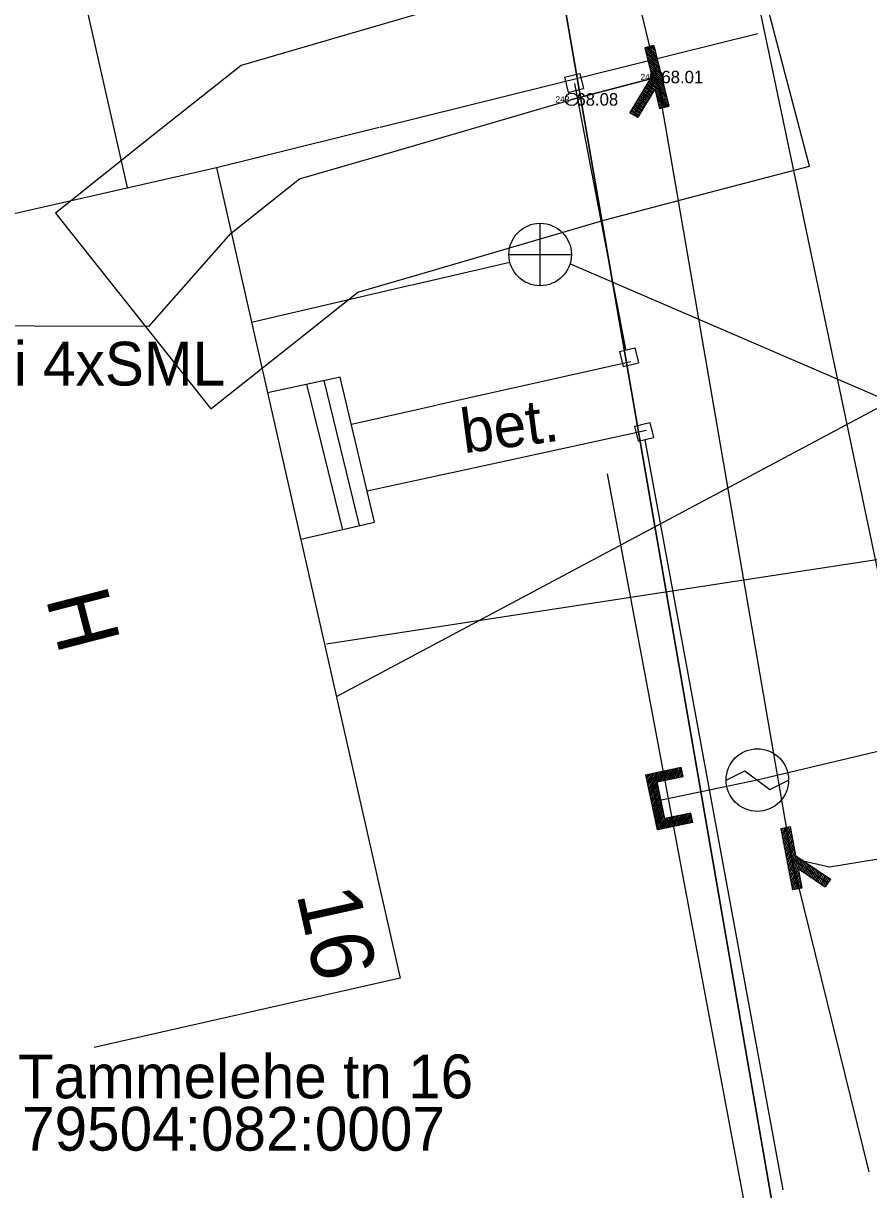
# Model space of a CAD drawing. Extents: x 657302 to 659073, y 6470576 to 6472205.
# Drawn here: x 657784.16 to 657797.69, y 6471048.6 to 6471067.25 of the extents above; entities that cross this region are included whole.
import ezdxf

# ---------------------------------------------------------------- set-up
doc = ezdxf.new("R2010")
doc.units = 0
for name, color, linetype in [('AED', 7, 'Continuous'), ('GKAEV', 7, 'Continuous'), ('GTRASS', 7, 'Continuous'), ('HALJASTUS', 7, 'Continuous'), ('HOONE', 7, 'Continuous'), ('HOONEDET', 7, 'Continuous'), ('KKAEV', 7, 'Continuous'), ('KTRASS', 7, 'Continuous'), ('MOOTKORG-EH2000', 7, 'Continuous'), ('MOOTMPUNKT', 7, 'Continuous'), ('MOOTNR', 7, 'Continuous'), ('MOOTPIIR', 7, 'Continuous'), ('MPOHULIIN', 7, 'Continuous'), ('PIIR', 7, 'Continuous'), ('SITRASS', 7, 'Continuous'), ('TEE', 7, 'Continuous'), ('VTRASS', 7, 'Continuous')]:
    doc.layers.add(name, color=color, linetype=linetype)

msp = doc.modelspace()

# ---------------------------------------------------------------- linework, layer by layer
at = {"layer": 'AED'}
for p, q in [((657792.819, 6471066.386), (657793.062, 6471066.445)), ((657793.062, 6471066.445), (657793.121, 6471066.202)), ((657792.819, 6471066.386), (657792.878, 6471066.143)), ((657792.878, 6471066.143), (657793.121, 6471066.202)), ((657793.699, 6471062.001), (657793.942, 6471062.059)), ((657793.699, 6471062.001), (657793.758, 6471061.758)), ((657793.942, 6471062.059), (657794.001, 6471061.816)), ((657793.758, 6471061.758), (657794.001, 6471061.816)), ((657793.939, 6471060.807), (657794.182, 6471060.866)), ((657794.182, 6471060.866), (657794.241, 6471060.623)), ((657793.939, 6471060.807), (657793.998, 6471060.564)), ((657793.998, 6471060.564), (657794.241, 6471060.623))]:
    msp.add_line(p, q, dxfattribs=at)
for points in [[(657793.798, 6471062.037), (657792.987, 6471066.283)], [(657796.32, 6471048.598), (657794.112, 6471060.585)]]:
    msp.add_lwpolyline(points, dxfattribs=at)
at = {"layer": 'GKAEV'}
for p, q in [((657795.404, 6471055.147), (657795.704, 6471055.297)), ((657795.704, 6471055.297), (657796.104, 6471054.997)), ((657796.104, 6471054.997), (657796.404, 6471055.147))]:
    msp.add_line(p, q, dxfattribs=at)
msp.add_circle((657795.904, 6471055.147), 0.5, dxfattribs=at)
at = {"layer": 'GTRASS'}
for p, q in [((657794.123, 6471055.233), (657794.685, 6471055.351)), ((657794.131, 6471055.194), (657794.162, 6471055.241)), ((657794.138, 6471055.159), (657794.196, 6471055.248)), ((657794.146, 6471055.124), (657794.231, 6471055.255)), ((657794.153, 6471055.09), (657794.265, 6471055.263)), ((657794.16, 6471055.055), (657794.3, 6471055.27)), ((657794.168, 6471055.02), (657794.334, 6471055.277)), ((657794.175, 6471054.986), (657794.369, 6471055.285)), ((657794.182, 6471054.951), (657794.403, 6471055.292)), ((657794.212, 6471055.175), (657794.701, 6471055.278)), ((657794.323, 6471055.122), (657794.438, 6471055.299)), ((657794.357, 6471055.129), (657794.472, 6471055.306)), ((657794.392, 6471055.136), (657794.507, 6471055.314)), ((657794.426, 6471055.143), (657794.541, 6471055.321)), ((657794.461, 6471055.151), (657794.576, 6471055.328)), ((657794.495, 6471055.158), (657794.61, 6471055.336)), ((657794.53, 6471055.165), (657794.645, 6471055.343)), ((657794.564, 6471055.173), (657794.679, 6471055.35)), ((657794.599, 6471055.18), (657794.691, 6471055.323)), ((657794.633, 6471055.187), (657794.699, 6471055.288)), ((657794.668, 6471055.194), (657794.706, 6471055.254)), ((657794.716, 6471055.205), (657794.685, 6471055.351)), ((657794.309, 6471054.352), (657794.123, 6471055.233)), ((657794.124, 6471055.228), (657794.127, 6471055.234)), ((657794.19, 6471054.916), (657794.305, 6471055.095)), ((657794.197, 6471054.882), (657794.313, 6471055.06)), ((657794.367, 6471054.441), (657794.212, 6471055.175)), ((657794.301, 6471055.117), (657794.716, 6471055.205)), ((657794.425, 6471054.53), (657794.301, 6471055.117)), ((657794.702, 6471055.202), (657794.713, 6471055.219)), ((657794.204, 6471054.847), (657794.32, 6471055.025)), ((657794.212, 6471054.812), (657794.327, 6471054.991)), ((657794.219, 6471054.778), (657794.335, 6471054.956)), ((657794.226, 6471054.743), (657794.342, 6471054.921)), ((657794.234, 6471054.708), (657794.349, 6471054.887)), ((657794.241, 6471054.674), (657794.357, 6471054.852)), ((657794.248, 6471054.639), (657794.364, 6471054.817)), ((657794.256, 6471054.604), (657794.371, 6471054.783)), ((657794.263, 6471054.57), (657794.378, 6471054.748)), ((657794.27, 6471054.535), (657794.386, 6471054.713)), ((657794.278, 6471054.5), (657794.393, 6471054.679)), ((657794.285, 6471054.465), (657794.4, 6471054.644)), ((657794.292, 6471054.431), (657794.408, 6471054.609)), ((657794.299, 6471054.396), (657794.415, 6471054.575)), ((657794.307, 6471054.361), (657794.422, 6471054.54)), ((657794.334, 6471054.357), (657794.449, 6471054.535)), ((657794.856, 6471054.544), (657794.367, 6471054.441)), ((657794.369, 6471054.365), (657794.484, 6471054.542)), ((657794.403, 6471054.372), (657794.518, 6471054.55)), ((657794.84, 6471054.618), (657794.425, 6471054.53)), ((657794.438, 6471054.379), (657794.553, 6471054.557)), ((657794.472, 6471054.387), (657794.587, 6471054.564)), ((657794.507, 6471054.394), (657794.622, 6471054.571)), ((657794.541, 6471054.401), (657794.656, 6471054.579)), ((657794.576, 6471054.408), (657794.691, 6471054.586)), ((657794.61, 6471054.416), (657794.725, 6471054.593)), ((657794.645, 6471054.423), (657794.76, 6471054.601)), ((657794.679, 6471054.43), (657794.794, 6471054.608)), ((657794.714, 6471054.438), (657794.829, 6471054.615)), ((657794.748, 6471054.445), (657794.845, 6471054.595)), ((657794.783, 6471054.452), (657794.853, 6471054.56)), ((657794.817, 6471054.459), (657794.86, 6471054.525)), ((657794.871, 6471054.471), (657794.84, 6471054.618)), ((657794.871, 6471054.471), (657794.309, 6471054.352)), ((657794.852, 6471054.467), (657794.867, 6471054.491))]:
    msp.add_line(p, q, dxfattribs=at)
msp.add_lwpolyline([(657804.24, 6471057.121), (657795.904, 6471055.147), (657794.289, 6471054.808)], dxfattribs=at)
at = {"layer": 'HALJASTUS'}
msp.add_lwpolyline([(657795.685, 6471048.465), (657793.506, 6471060.044)], dxfattribs=at)
at = {"layer": 'HOONE'}
for points in [[(657780.859, 6471067.085), (657785.05, 6471068.04), (657785.82, 6471064.62)], [(657781.969, 6471063.741), (657787.25, 6471064.94), (657790.19, 6471051.98), (657785.297, 6471050.87)], [(657788.602, 6471058.997), (657789.78, 6471059.27), (657789.23, 6471061.59), (657788.066, 6471061.339)]]:
    msp.add_lwpolyline(points, dxfattribs=at)
at = {"layer": 'HOONEDET'}
for points in [[(657789.271, 6471059.148), (657788.699, 6471061.476)], [(657789.541, 6471059.215), (657788.972, 6471061.533)]]:
    msp.add_lwpolyline(points, dxfattribs=at)
at = {"layer": 'KKAEV'}
for p, q in [((657792.43, 6471063.05), (657792.43, 6471064.05)), ((657791.93, 6471063.55), (657792.93, 6471063.55))]:
    msp.add_line(p, q, dxfattribs=at)
msp.add_circle((657792.43, 6471063.55), 0.5, dxfattribs=at)
at = {"layer": 'KTRASS'}
for points in [[(657790.384, 6471063.066), (657791.945, 6471063.428)], [(657792.901, 6471063.406), (657798.748, 6471060.888)], [(657787.81, 6471062.47), (657790.373, 6471063.064)]]:
    msp.add_lwpolyline(points, dxfattribs=at)
at = {"layer": 'MOOTMPUNKT'}
for centre in [(657794.295, 6471066.388), (657792.935, 6471066.03)]:
    msp.add_circle(centre, 0.1, dxfattribs=at)
at = {"layer": 'MOOTPIIR'}
msp.add_lwpolyline([(657790.492, 6471067.455), (657790.505, 6471067.403), (657789.385, 6471067.076), (657787.645, 6471066.571), (657786.24, 6471065.456), (657784.674, 6471064.212), (657787.162, 6471061.08), (657788.728, 6471062.324), (657789.515, 6471062.949), (657790.504, 6471063.235), (657793.47, 6471064.103), (657794.804, 6471064.454), (657796.738, 6471064.963), (657795.72, 6471068.831), (657793.786, 6471068.322), (657792.426, 6471067.964), (657792.4, 6471067.957)], close=True, dxfattribs=at)
at = {"layer": 'MPOHULIIN'}
msp.add_lwpolyline([(657803.991, 6471064.377), (657789.164, 6471056.478)], dxfattribs=at)
at = {"layer": 'PIIR'}
for points in [[(657813.81, 6471023.33), (657818.55, 6471001.96), (657807.04, 6470999.43), (657801.6, 6471023.83), (657796.17, 6471048.23), (657791.82, 6471073.3), (657789.39, 6471077.44), (657787.12, 6471082.05), (657781.58, 6471106.63), (657776.04, 6471131.21), (657770.75, 6471154.66), (657785.79, 6471156.33), (657792.86, 6471124.97), (657797.24, 6471105.36), (657801.76, 6471085.33), (657805.95, 6471063.75), (657809.63, 6471044.78)], [(657796.17, 6471048.23), (657772.75, 6471043.01), (657766.21, 6471072.29), (657789.39, 6471077.44), (657791.82, 6471073.3)]]:
    msp.add_lwpolyline(points, close=True, dxfattribs=at)
at = {"layer": 'SITRASS'}
for p, q in [((657794.249, 6471066.892), (657794.104, 6471066.856)), ((657794.104, 6471066.856), (657794.215, 6471066.4)), ((657794.303, 6471066.671), (657794.109, 6471066.835)), ((657794.293, 6471066.712), (657794.118, 6471066.859)), ((657794.283, 6471066.753), (657794.148, 6471066.867)), ((657794.176, 6471066.874), (657794.414, 6471065.902)), ((657794.273, 6471066.794), (657794.178, 6471066.874)), ((657794.263, 6471066.835), (657794.208, 6471066.882)), ((657794.253, 6471066.877), (657794.238, 6471066.889)), ((657794.249, 6471066.892), (657794.486, 6471065.92)), ((657794.313, 6471066.629), (657794.119, 6471066.793)), ((657794.323, 6471066.588), (657794.129, 6471066.752)), ((657794.333, 6471066.547), (657794.139, 6471066.711)), ((657794.343, 6471066.506), (657794.149, 6471066.67)), ((657794.353, 6471066.465), (657794.159, 6471066.629)), ((657794.364, 6471066.423), (657794.169, 6471066.588)), ((657794.374, 6471066.382), (657794.179, 6471066.546)), ((657794.384, 6471066.341), (657794.189, 6471066.505)), ((657794.394, 6471066.3), (657794.199, 6471066.464)), ((657794.215, 6471066.4), (657793.864, 6471065.823)), ((657794.295, 6471066.388), (657793.928, 6471065.784)), ((657794.246, 6471066.163), (657794.13, 6471066.261)), ((657794.259, 6471066.184), (657794.143, 6471066.282)), ((657794.454, 6471066.053), (657794.156, 6471066.304)), ((657794.444, 6471066.094), (657794.169, 6471066.326)), ((657794.434, 6471066.135), (657794.182, 6471066.347)), ((657794.424, 6471066.176), (657794.196, 6471066.369)), ((657794.404, 6471066.259), (657794.209, 6471066.423)), ((657794.414, 6471066.218), (657794.209, 6471066.391)), ((657794.265, 6471066.194), (657793.992, 6471065.745)), ((657794.128, 6471065.968), (657794.012, 6471066.066)), ((657794.141, 6471065.99), (657794.025, 6471066.088)), ((657794.154, 6471066.011), (657794.038, 6471066.109)), ((657794.167, 6471066.033), (657794.051, 6471066.131)), ((657794.18, 6471066.055), (657794.064, 6471066.153)), ((657794.193, 6471066.076), (657794.077, 6471066.174)), ((657794.207, 6471066.098), (657794.091, 6471066.196)), ((657794.22, 6471066.12), (657794.104, 6471066.218)), ((657794.233, 6471066.141), (657794.117, 6471066.239)), ((657794.265, 6471066.194), (657794.341, 6471065.884)), ((657794.464, 6471066.012), (657794.27, 6471066.176)), ((657794.474, 6471065.97), (657794.28, 6471066.134)), ((657794.484, 6471065.929), (657794.29, 6471066.093)), ((657794.01, 6471065.774), (657793.893, 6471065.871)), ((657794.023, 6471065.795), (657793.907, 6471065.893)), ((657794.036, 6471065.817), (657793.92, 6471065.915)), ((657794.049, 6471065.838), (657793.933, 6471065.936)), ((657794.062, 6471065.86), (657793.946, 6471065.958)), ((657794.075, 6471065.882), (657793.959, 6471065.98)), ((657794.088, 6471065.903), (657793.972, 6471066.001)), ((657794.101, 6471065.925), (657793.985, 6471066.023)), ((657794.115, 6471065.947), (657793.999, 6471066.045)), ((657794.463, 6471065.914), (657794.3, 6471066.052)), ((657794.433, 6471065.907), (657794.31, 6471066.011)), ((657794.403, 6471065.9), (657794.32, 6471065.97)), ((657794.373, 6471065.892), (657794.33, 6471065.928)), ((657794.343, 6471065.885), (657794.34, 6471065.887)), ((657794.341, 6471065.884), (657794.486, 6471065.92)), ((657793.864, 6471065.823), (657793.992, 6471065.745)), ((657793.9, 6471065.801), (657793.867, 6471065.828)), ((657793.996, 6471065.752), (657793.88, 6471065.85)), ((657796.281, 6471054.374), (657796.429, 6471054.402)), ((657796.281, 6471054.374), (657796.469, 6471053.392)), ((657796.284, 6471054.359), (657796.292, 6471054.376)), ((657796.292, 6471054.318), (657796.323, 6471054.382)), ((657796.3, 6471054.276), (657796.353, 6471054.388)), ((657796.308, 6471054.234), (657796.384, 6471054.394)), ((657796.316, 6471054.193), (657796.414, 6471054.4)), ((657796.324, 6471054.151), (657796.433, 6471054.381)), ((657796.332, 6471054.109), (657796.441, 6471054.339)), ((657796.355, 6471054.388), (657796.543, 6471053.406)), ((657796.429, 6471054.402), (657796.517, 6471053.942)), ((657796.34, 6471054.068), (657796.449, 6471054.298)), ((657796.348, 6471054.026), (657796.457, 6471054.256)), ((657796.356, 6471053.984), (657796.465, 6471054.214)), ((657796.364, 6471053.943), (657796.473, 6471054.173)), ((657796.372, 6471053.901), (657796.481, 6471054.131)), ((657796.38, 6471053.859), (657796.489, 6471054.089)), ((657796.388, 6471053.818), (657796.496, 6471054.048)), ((657796.396, 6471053.776), (657796.504, 6471054.006)), ((657796.404, 6471053.734), (657796.512, 6471053.964)), ((657796.411, 6471053.693), (657796.526, 6471053.935)), ((657796.517, 6471053.942), (657797.076, 6471053.562)), ((657796.419, 6471053.651), (657796.547, 6471053.921)), ((657796.427, 6471053.609), (657796.568, 6471053.907)), ((657796.435, 6471053.568), (657796.589, 6471053.893)), ((657796.443, 6471053.526), (657796.61, 6471053.878)), ((657796.449, 6471053.897), (657797.034, 6471053.5)), ((657796.566, 6471053.727), (657796.631, 6471053.864)), ((657796.587, 6471053.713), (657796.652, 6471053.85)), ((657796.608, 6471053.698), (657796.673, 6471053.836)), ((657796.629, 6471053.684), (657796.694, 6471053.821)), ((657796.65, 6471053.67), (657796.715, 6471053.807)), ((657796.671, 6471053.656), (657796.736, 6471053.793)), ((657796.691, 6471053.642), (657796.756, 6471053.779)), ((657796.712, 6471053.627), (657796.777, 6471053.765)), ((657796.733, 6471053.613), (657796.798, 6471053.75)), ((657796.451, 6471053.484), (657796.56, 6471053.714)), ((657796.459, 6471053.443), (657796.568, 6471053.673)), ((657796.467, 6471053.401), (657796.576, 6471053.631)), ((657796.493, 6471053.397), (657796.584, 6471053.589)), ((657796.556, 6471053.733), (657796.992, 6471053.438)), ((657796.556, 6471053.733), (657796.616, 6471053.42)), ((657796.754, 6471053.599), (657796.819, 6471053.736)), ((657796.775, 6471053.585), (657796.84, 6471053.722)), ((657796.796, 6471053.57), (657796.861, 6471053.708)), ((657796.817, 6471053.556), (657796.882, 6471053.693)), ((657796.838, 6471053.542), (657796.903, 6471053.679)), ((657796.859, 6471053.528), (657796.924, 6471053.665)), ((657796.88, 6471053.514), (657796.945, 6471053.651)), ((657796.901, 6471053.499), (657796.966, 6471053.637)), ((657796.922, 6471053.485), (657796.987, 6471053.622)), ((657796.943, 6471053.471), (657797.008, 6471053.608)), ((657796.964, 6471053.457), (657797.029, 6471053.594)), ((657796.984, 6471053.442), (657797.049, 6471053.58)), ((657797.076, 6471053.562), (657796.992, 6471053.438)), ((657797.052, 6471053.527), (657797.07, 6471053.566)), ((657796.616, 6471053.42), (657796.469, 6471053.392)), ((657796.523, 6471053.402), (657796.592, 6471053.548)), ((657796.553, 6471053.408), (657796.6, 6471053.506)), ((657796.584, 6471053.414), (657796.608, 6471053.465)), ((657796.614, 6471053.42), (657796.616, 6471053.423))]:
    msp.add_line(p, q, dxfattribs=at)
for points in [[(657790.236, 6471078.773), (657790.535, 6471076.396), (657793.35, 6471070.31), (657794.295, 6471066.388), (657796.449, 6471053.897), (657797.686, 6471048.884)], [(657787.484, 6471063.89), (657788.58, 6471064.76), (657789.944, 6471065.155), (657792.935, 6471066.03), (657794.295, 6471066.388)], [(657794.295, 6471066.388), (657792.935, 6471066.03)], [(657776.985, 6471062.432), (657786.173, 6471062.407), (657787.484, 6471063.89)], [(657796.449, 6471053.897), (657797.058, 6471053.761), (657807.556, 6471055.469), (657816.34, 6471057.25), (657816.913, 6471058.078)]]:
    msp.add_lwpolyline(points, dxfattribs=at)
at = {"layer": 'TEE'}
for points in [[(657799.825, 6471049.33), (657798.074, 6471057.357), (657795.606, 6471069.081), (657792.541, 6471083.898), (657789.32, 6471097.832), (657788.615, 6471100.941)], [(657789.87, 6471065.588), (657795.911, 6471067.084)], [(657787.25, 6471064.94), (657789.856, 6471065.585)], [(657790.776, 6471061.145), (657793.88, 6471061.84)], [(657789.41, 6471060.84), (657790.767, 6471061.143)], [(657790.997, 6471060.06), (657794.13, 6471060.74)], [(657789.66, 6471059.77), (657790.989, 6471060.058)]]:
    msp.add_lwpolyline(points, dxfattribs=at)
at = {"layer": 'VTRASS'}
for points in [[(657791.478, 6471057.703), (657802.584, 6471059.402)], [(657789.01, 6471057.325), (657791.472, 6471057.702)]]:
    msp.add_lwpolyline(points, dxfattribs=at)

# ---------------------------------------------------------------- texts
at = {"layer": 'HOONE'}
for s, height, rotation, p in [('H', 1, 284.4881, (657784.515, 6471058.058)), ('16', 0.9999, 282.5621, (657788.53, 6471053.33))]:
    msp.add_text(s, height=height, rotation=rotation, dxfattribs=at).set_placement(p)
at = {"layer": 'MOOTKORG-EH2000'}
for s, p in [(' 68.01', (657794.295, 6471066.288)), (' 68.08', (657792.935, 6471065.93))]:
    msp.add_text(s, height=0.2, dxfattribs=at).set_placement(p)
at = {"layer": 'MOOTNR'}
for s, p in [('242 ', (657794.035, 6471066.338)), ('243 ', (657792.675, 6471065.98))]:
    msp.add_text(s, height=0.1, dxfattribs=at).set_placement(p)
at = {"layer": 'PIIR'}
for s, p in [('Tammelehe tn 16', (657784.074, 6471050.059)), ('79504:082:0007', (657784.14, 6471049.222))]:
    msp.add_text(s, height=0.7, dxfattribs=at).set_placement(p)
at = {"layer": 'SITRASS'}
msp.add_text('FYO2RMU mini 4xSML', height=0.7, dxfattribs=at).set_placement((657777.664, 6471061.455))
at = {"layer": 'TEE'}
msp.add_text('bet.', height=0.7, rotation=7.5621, dxfattribs=at).set_placement((657791.21, 6471060.37))

doc.saveas('drawing.dxf')
